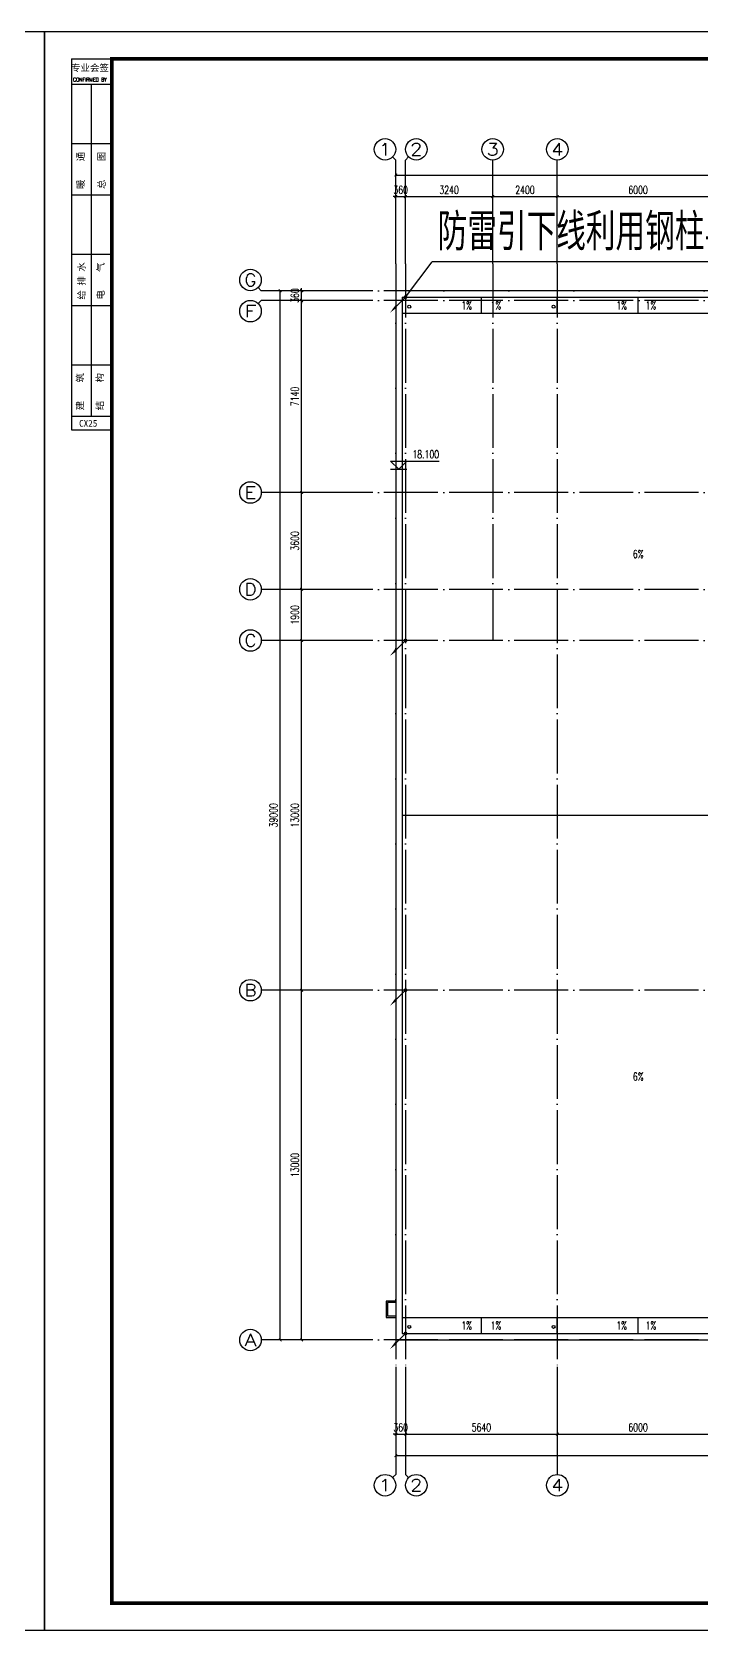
# Model space of a CAD drawing. Extents: x -55118 to 386282, y -631686 to -470886.
# Drawn here: x 175617 to 200476, y -631686 to -572286 of the extents above; entities that cross this region are included whole.
import ezdxf
from ezdxf.enums import TextEntityAlignment as Align

# ---------------------------------------------------------------- set-up
doc = ezdxf.new("R2010")
doc.units = 0
doc.header["$LTSCALE"] = 1000
doc.header["$MEASUREMENT"] = 0
doc.linetypes.add('DOTE', pattern=[2.42, 2, -0.2, 0.02, -0.2])
doc.layers.get('0').update_dxf_attribs({"linetype": 'CONTINUOUS'})
doc.layers.get('Defpoints').update_dxf_attribs({"linetype": 'CONTINUOUS'})
for name, color, linetype in [('AXIS', 3, 'CONTINUOUS'), ('AXIS_TEXT', 7, 'CONTINUOUS'), ('DIM_ELEV', 3, 'CONTINUOUS'), ('DIM_SYMB', 3, 'CONTINUOUS'), ('DOTE', 253, 'DOTE'), ('LWIRE', 4, 'CONTINUOUS'), ('WALL', 6, 'CONTINUOUS'), ('WIRE-避雷', 4, 'CONTINUOUS'), ('勒脚', 50, 'CONTINUOUS'), ('图框', 4, 'CONTINUOUS'), ('屋顶平面线', 53, 'CONTINUOUS'), ('栏杆', 42, 'CONTINUOUS')]:
    doc.layers.add(name, color=color, linetype=linetype)
doc.styles.add('_HZTXT', font='txt.shx', dxfattribs={"width": 0.8, "bigfont": 'hztxt.shx'})
doc.styles.add('_TCH_AXIS', font='COMPLEX', dxfattribs={"bigfont": 'GBCBIG'})
doc.styles.add('_TCH_DIM', font='SIMPLEX', dxfattribs={"bigfont": 'GBCBIG'})
doc.styles.add('_TCH_DIM_T3', font='SIMPLEX', dxfattribs={"width": 0.705882, "bigfont": 'GBCBIG'})
doc.styles.add('COMPLEX', font='COMPLEX')
doc.styles.add('iIcon2', font='')
doc.styles.add('MIMI-TKWZ', font='romanc.shx', dxfattribs={"width": 0.75, "oblique": 15, "bigfont": 'bigfont.shx'})
doc.styles.get("Standard").update_dxf_attribs({"font": 'GBENOR', "bigfont": 'GBCBIG'})
doc.styles.get('iIcon2').set_extended_font_data('SimSun')
doc.dimstyles.new('_TCH_ARCH&&100', dxfattribs={"dimtxt": 297.5, "dimasz": 100, "dimexe": 250, "dimexo": 300, "dimgap": 100, "dimtad": 1, "dimdec": 0, "dimzin": 0, "dimdsep": 46, "dimtxsty": '_TCH_DIM_T3', "dimblk": 'ARCHTICK', "dimcen": 0.09, "dimclrt": 7, "dimazin": 2, "dimtfac": 1, "dimtdec": 0, "dimtix": 1, "dimtmove": 2, "dimatfit": 3, "dimfxl": 0, "dimtolj": 1, "dimtzin": 0, "dimarcsym": 0})

# ---------------------------------------------------------------- blocks, each defined once
blk = doc.blocks.new('7878272')
for p, q in [((692841, -375531), (693201, -375531)), ((692841, -375581), (693151, -375581)), ((693151, -375581), (693151, -376081)), ((693201, -375531), (693201, -376131)), ((692841, -376081), (693151, -376081)), ((693201, -376131), (692841, -376131))]:
    blk.add_line(p, q)
blk = doc.blocks.new('$TelecSys$00000080')
for p, q in [((-0.7, -0.7), (0, 0)), ((0.1, 0.1), (0.1, 0.1)), ((-0.1, -0.1), (-0.1, -0.1))]:
    blk.add_line(p, q)
at = {"const_width": 0.142}
blk.add_lwpolyline([(0.07, 0, 1), (-0.07, 0, 1)], format="xyb", close=True, dxfattribs=at)
blk.add_solid([(-0.63, -0.77), (-0.77, -0.63), (-1.15, -1.15)])
at = {"width": 0.8, "flags": 9}
blk.add_attdef('A', (0, 0), '', height=0.00002, rotation=180, dxfattribs=at)
blk = doc.blocks.new('_ArchTick')
at = {"color": 0, "linetype": 'ByBlock', "const_width": 0.4}
blk.add_lwpolyline([(-0.5, -0.5), (0.5, 0.5)], dxfattribs=at)
blk = doc.blocks.new('*D167')
at = {"layer": 'AXIS', "color": 0, "lineweight": -2}
for p, q in [((187836, -607903), (185386, -607903)), ((185636, -620903), (185636, -607903)), ((187836, -620903), (185386, -620903))]:
    blk.add_line(p, q, dxfattribs=at)
at = {"layer": 'Defpoints', "color": 0}
for p in [(185636, -607903), (188136, -607903), (188136, -620903)]:
    blk.add_point(p, dxfattribs=at)
at = {"layer": 'AXIS', "color": 0, "lineweight": -2, "xscale": 100, "yscale": 100, "zscale": 100}
for p, rotation in [((185636, -607903), 90), ((185636, -620903), 270)]:
    blk.add_blockref('_ArchTick', p, dxfattribs=dict(at, rotation=rotation))
at = {"layer": 'AXIS', "color": 7, "insert": (185387, -614403), "char_height": 297.5, "attachment_point": 5, "rotation": 90, "style": '_TCH_DIM_T3'}
blk.add_mtext('\\A1;13000', dxfattribs=at)
blk = doc.blocks.new('*D168')
at = {"layer": 'AXIS', "color": 0, "lineweight": -2}
for p, q in [((187836, -594903), (185386, -594903)), ((185636, -607903), (185636, -594903)), ((187836, -607903), (185386, -607903))]:
    blk.add_line(p, q, dxfattribs=at)
at = {"layer": 'Defpoints', "color": 0}
for p in [(185636, -594903), (188136, -594903), (188136, -607903)]:
    blk.add_point(p, dxfattribs=at)
at = {"layer": 'AXIS', "color": 0, "lineweight": -2, "xscale": 100, "yscale": 100, "zscale": 100}
for p, rotation in [((185636, -594903), 90), ((185636, -607903), 270)]:
    blk.add_blockref('_ArchTick', p, dxfattribs=dict(at, rotation=rotation))
at = {"layer": 'AXIS', "color": 7, "insert": (185387, -601403), "char_height": 297.5, "attachment_point": 5, "rotation": 90, "style": '_TCH_DIM_T3'}
blk.add_mtext('\\A1;13000', dxfattribs=at)
blk = doc.blocks.new('*D169')
at = {"layer": 'AXIS', "color": 0, "lineweight": -2}
for p, q in [((187836, -593003), (185386, -593003)), ((185636, -594903), (185636, -593003)), ((187836, -594903), (185386, -594903))]:
    blk.add_line(p, q, dxfattribs=at)
at = {"layer": 'Defpoints', "color": 0}
for p in [(185636, -593003), (188136, -593003), (188136, -594903)]:
    blk.add_point(p, dxfattribs=at)
at = {"layer": 'AXIS', "color": 0, "lineweight": -2, "xscale": 100, "yscale": 100, "zscale": 100}
for p, rotation in [((185636, -593003), 90), ((185636, -594903), 270)]:
    blk.add_blockref('_ArchTick', p, dxfattribs=dict(at, rotation=rotation))
at = {"layer": 'AXIS', "color": 7, "insert": (185387, -593953), "char_height": 297.5, "attachment_point": 5, "rotation": 90, "style": '_TCH_DIM_T3'}
blk.add_mtext('\\A1;1900', dxfattribs=at)
blk = doc.blocks.new('*D170')
at = {"layer": 'AXIS', "color": 0, "lineweight": -2}
for p, q in [((187836, -589403), (185386, -589403)), ((185636, -593003), (185636, -589403)), ((187836, -593003), (185386, -593003))]:
    blk.add_line(p, q, dxfattribs=at)
at = {"layer": 'Defpoints', "color": 0}
for p in [(185636, -589403), (188136, -589403), (188136, -593003)]:
    blk.add_point(p, dxfattribs=at)
at = {"layer": 'AXIS', "color": 0, "lineweight": -2, "xscale": 100, "yscale": 100, "zscale": 100}
for p, rotation in [((185636, -589403), 90), ((185636, -593003), 270)]:
    blk.add_blockref('_ArchTick', p, dxfattribs=dict(at, rotation=rotation))
at = {"layer": 'AXIS', "color": 7, "insert": (185387, -591203), "char_height": 297.5, "attachment_point": 5, "rotation": 90, "style": '_TCH_DIM_T3'}
blk.add_mtext('\\A1;3600', dxfattribs=at)
blk = doc.blocks.new('*D171')
at = {"layer": 'AXIS', "color": 0, "lineweight": -2}
for p, q in [((187836, -582263), (185386, -582263)), ((185636, -589403), (185636, -582263)), ((187836, -589403), (185386, -589403))]:
    blk.add_line(p, q, dxfattribs=at)
at = {"layer": 'Defpoints', "color": 0}
for p in [(185636, -582263), (188136, -582263), (188136, -589403)]:
    blk.add_point(p, dxfattribs=at)
at = {"layer": 'AXIS', "color": 0, "lineweight": -2, "xscale": 100, "yscale": 100, "zscale": 100}
for p, rotation in [((185636, -582263), 90), ((185636, -589403), 270)]:
    blk.add_blockref('_ArchTick', p, dxfattribs=dict(at, rotation=rotation))
at = {"layer": 'AXIS', "color": 7, "insert": (185387, -585833), "char_height": 297.5, "attachment_point": 5, "rotation": 90, "style": '_TCH_DIM_T3'}
blk.add_mtext('\\A1;7140', dxfattribs=at)
blk = doc.blocks.new('*D172')
at = {"layer": 'AXIS', "color": 0, "lineweight": -2}
for p, q in [((187836, -581903), (185386, -581903)), ((185636, -581903), (185636, -581803)), ((185636, -582263), (185636, -581903)), ((187836, -582263), (185386, -582263)), ((185636, -582263), (185636, -582363))]:
    blk.add_line(p, q, dxfattribs=at)
at = {"layer": 'Defpoints', "color": 0}
for p in [(185636, -581903), (188136, -581903), (188136, -582263)]:
    blk.add_point(p, dxfattribs=at)
at = {"layer": 'AXIS', "color": 0, "lineweight": -2, "xscale": 100, "yscale": 100, "zscale": 100}
for p, rotation in [((185636, -581903), 270), ((185636, -582263), 90)]:
    blk.add_blockref('_ArchTick', p, dxfattribs=dict(at, rotation=rotation))
at = {"layer": 'AXIS', "color": 7, "insert": (185387, -582083), "char_height": 297.5, "attachment_point": 5, "rotation": 90, "style": '_TCH_DIM_T3'}
blk.add_mtext('\\A1;360', dxfattribs=at)
blk = doc.blocks.new('*D173')
at = {"layer": 'AXIS', "color": 0, "lineweight": -2}
for p, q in [((187836, -581903), (184586, -581903)), ((184836, -620903), (184836, -581903)), ((187836, -620903), (184586, -620903))]:
    blk.add_line(p, q, dxfattribs=at)
at = {"layer": 'Defpoints', "color": 0}
for p in [(184836, -581903), (188136, -581903), (188136, -620903)]:
    blk.add_point(p, dxfattribs=at)
at = {"layer": 'AXIS', "color": 0, "lineweight": -2, "xscale": 100, "yscale": 100, "zscale": 100}
for p, rotation in [((184836, -581903), 90), ((184836, -620903), 270)]:
    blk.add_blockref('_ArchTick', p, dxfattribs=dict(at, rotation=rotation))
at = {"layer": 'AXIS', "color": 7, "insert": (184587, -601403), "char_height": 297.5, "attachment_point": 5, "rotation": 90, "style": '_TCH_DIM_T3'}
blk.add_mtext('\\A1;39000', dxfattribs=at)
blk = doc.blocks.new('*D181')
at = {"layer": 'AXIS', "color": 0, "lineweight": -2}
for p, q in [((189136, -622203), (189136, -624653)), ((189496, -622203), (189496, -624653)), ((189136, -624403), (189036, -624403)), ((189136, -624403), (189496, -624403)), ((189496, -624403), (189596, -624403))]:
    blk.add_line(p, q, dxfattribs=at)
at = {"layer": 'Defpoints', "color": 0}
for p in [(189136, -621903), (189496, -621903), (189496, -624403)]:
    blk.add_point(p, dxfattribs=at)
at = {"layer": 'AXIS', "color": 0, "lineweight": -2, "xscale": 100, "yscale": 100, "zscale": 100}
blk.add_blockref('_ArchTick', (189136, -624403), dxfattribs=at)
at = {"layer": 'AXIS', "color": 0, "lineweight": -2, "xscale": 100, "yscale": 100, "zscale": 100, "rotation": 180}
blk.add_blockref('_ArchTick', (189496, -624403), dxfattribs=at)
at = {"layer": 'AXIS', "color": 7, "insert": (189316, -624155), "char_height": 297.5, "attachment_point": 5, "style": '_TCH_DIM_T3'}
blk.add_mtext('\\A1;360', dxfattribs=at)
blk = doc.blocks.new('*D182')
at = {"layer": 'AXIS', "color": 0, "lineweight": -2}
for p, q in [((189496, -622203), (189496, -624653)), ((195136, -622203), (195136, -624653)), ((189496, -624403), (195136, -624403))]:
    blk.add_line(p, q, dxfattribs=at)
at = {"layer": 'Defpoints', "color": 0}
for p in [(189496, -621903), (195136, -621903), (195136, -624403)]:
    blk.add_point(p, dxfattribs=at)
at = {"layer": 'AXIS', "color": 0, "lineweight": -2, "xscale": 100, "yscale": 100, "zscale": 100, "rotation": 180}
blk.add_blockref('_ArchTick', (189496, -624403), dxfattribs=at)
at = {"layer": 'AXIS', "color": 0, "lineweight": -2, "xscale": 100, "yscale": 100, "zscale": 100}
blk.add_blockref('_ArchTick', (195136, -624403), dxfattribs=at)
at = {"layer": 'AXIS', "color": 7, "insert": (192316, -624155), "char_height": 297.5, "attachment_point": 5, "style": '_TCH_DIM_T3'}
blk.add_mtext('\\A1;5640', dxfattribs=at)
blk = doc.blocks.new('*D183')
at = {"layer": 'AXIS', "color": 0, "lineweight": -2}
for p, q in [((195136, -622203), (195136, -624653)), ((201136, -622203), (201136, -624653)), ((195136, -624403), (201136, -624403))]:
    blk.add_line(p, q, dxfattribs=at)
at = {"layer": 'Defpoints', "color": 0}
for p in [(195136, -621903), (201136, -621903), (201136, -624403)]:
    blk.add_point(p, dxfattribs=at)
at = {"layer": 'AXIS', "color": 0, "lineweight": -2, "xscale": 100, "yscale": 100, "zscale": 100, "rotation": 180}
blk.add_blockref('_ArchTick', (195136, -624403), dxfattribs=at)
at = {"layer": 'AXIS', "color": 0, "lineweight": -2, "xscale": 100, "yscale": 100, "zscale": 100}
blk.add_blockref('_ArchTick', (201136, -624403), dxfattribs=at)
at = {"layer": 'AXIS', "color": 7, "insert": (198136, -624155), "char_height": 297.5, "attachment_point": 5, "style": '_TCH_DIM_T3'}
blk.add_mtext('\\A1;6000', dxfattribs=at)
blk = doc.blocks.new('*D196')
at = {"layer": 'AXIS', "color": 0, "lineweight": -2}
for p, q in [((189136, -622203), (189136, -625453)), ((267136, -622203), (267136, -625453)), ((189136, -625203), (267136, -625203))]:
    blk.add_line(p, q, dxfattribs=at)
at = {"layer": 'Defpoints', "color": 0}
for p in [(189136, -621903), (267136, -621903), (267136, -625203)]:
    blk.add_point(p, dxfattribs=at)
at = {"layer": 'AXIS', "color": 0, "lineweight": -2, "xscale": 100, "yscale": 100, "zscale": 100, "rotation": 180}
blk.add_blockref('_ArchTick', (189136, -625203), dxfattribs=at)
at = {"layer": 'AXIS', "color": 0, "lineweight": -2, "xscale": 100, "yscale": 100, "zscale": 100}
blk.add_blockref('_ArchTick', (267136, -625203), dxfattribs=at)
at = {"layer": 'AXIS', "color": 7, "insert": (228136, -624955), "char_height": 297.5, "attachment_point": 5, "style": '_TCH_DIM_T3'}
blk.add_mtext('\\A1;78000', dxfattribs=at)
blk = doc.blocks.new('*D197')
at = {"layer": 'AXIS', "color": 0, "lineweight": -2}
for p, q in [((189136, -578403), (189036, -578403)), ((189136, -580603), (189136, -578153)), ((189136, -578403), (189496, -578403)), ((189496, -580603), (189496, -578153)), ((189496, -578403), (189596, -578403))]:
    blk.add_line(p, q, dxfattribs=at)
at = {"layer": 'Defpoints', "color": 0}
for p in [(189496, -578403), (189136, -580903), (189496, -580903)]:
    blk.add_point(p, dxfattribs=at)
at = {"layer": 'AXIS', "color": 0, "lineweight": -2, "xscale": 100, "yscale": 100, "zscale": 100}
blk.add_blockref('_ArchTick', (189136, -578403), dxfattribs=at)
at = {"layer": 'AXIS', "color": 0, "lineweight": -2, "xscale": 100, "yscale": 100, "zscale": 100, "rotation": 180}
blk.add_blockref('_ArchTick', (189496, -578403), dxfattribs=at)
at = {"layer": 'AXIS', "color": 7, "insert": (189316, -578155), "char_height": 297.5, "attachment_point": 5, "style": '_TCH_DIM_T3'}
blk.add_mtext('\\A1;360', dxfattribs=at)
blk = doc.blocks.new('*D198')
at = {"layer": 'AXIS', "color": 0, "lineweight": -2}
for p, q in [((189496, -580603), (189496, -578153)), ((189496, -578403), (192736, -578403)), ((192736, -580603), (192736, -578153))]:
    blk.add_line(p, q, dxfattribs=at)
at = {"layer": 'Defpoints', "color": 0}
for p in [(192736, -578403), (189496, -580903), (192736, -580903)]:
    blk.add_point(p, dxfattribs=at)
at = {"layer": 'AXIS', "color": 0, "lineweight": -2, "xscale": 100, "yscale": 100, "zscale": 100, "rotation": 180}
blk.add_blockref('_ArchTick', (189496, -578403), dxfattribs=at)
at = {"layer": 'AXIS', "color": 0, "lineweight": -2, "xscale": 100, "yscale": 100, "zscale": 100}
blk.add_blockref('_ArchTick', (192736, -578403), dxfattribs=at)
at = {"layer": 'AXIS', "color": 7, "insert": (191116, -578155), "char_height": 297.5, "attachment_point": 5, "style": '_TCH_DIM_T3'}
blk.add_mtext('\\A1;3240', dxfattribs=at)
blk = doc.blocks.new('*D199')
at = {"layer": 'AXIS', "color": 0, "lineweight": -2}
for p, q in [((192736, -580603), (192736, -578153)), ((192736, -578403), (195136, -578403)), ((195136, -580603), (195136, -578153))]:
    blk.add_line(p, q, dxfattribs=at)
at = {"layer": 'Defpoints', "color": 0}
for p in [(195136, -578403), (192736, -580903), (195136, -580903)]:
    blk.add_point(p, dxfattribs=at)
at = {"layer": 'AXIS', "color": 0, "lineweight": -2, "xscale": 100, "yscale": 100, "zscale": 100, "rotation": 180}
blk.add_blockref('_ArchTick', (192736, -578403), dxfattribs=at)
at = {"layer": 'AXIS', "color": 0, "lineweight": -2, "xscale": 100, "yscale": 100, "zscale": 100}
blk.add_blockref('_ArchTick', (195136, -578403), dxfattribs=at)
at = {"layer": 'AXIS', "color": 7, "insert": (193936, -578155), "char_height": 297.5, "attachment_point": 5, "style": '_TCH_DIM_T3'}
blk.add_mtext('\\A1;2400', dxfattribs=at)
blk = doc.blocks.new('*D200')
at = {"layer": 'AXIS', "color": 0, "lineweight": -2}
for p, q in [((195136, -580603), (195136, -578153)), ((195136, -578403), (201136, -578403)), ((201136, -580603), (201136, -578153))]:
    blk.add_line(p, q, dxfattribs=at)
at = {"layer": 'Defpoints', "color": 0}
for p in [(201136, -578403), (195136, -580903), (201136, -580903)]:
    blk.add_point(p, dxfattribs=at)
at = {"layer": 'AXIS', "color": 0, "lineweight": -2, "xscale": 100, "yscale": 100, "zscale": 100, "rotation": 180}
blk.add_blockref('_ArchTick', (195136, -578403), dxfattribs=at)
at = {"layer": 'AXIS', "color": 0, "lineweight": -2, "xscale": 100, "yscale": 100, "zscale": 100}
blk.add_blockref('_ArchTick', (201136, -578403), dxfattribs=at)
at = {"layer": 'AXIS', "color": 7, "insert": (198136, -578155), "char_height": 297.5, "attachment_point": 5, "style": '_TCH_DIM_T3'}
blk.add_mtext('\\A1;6000', dxfattribs=at)
blk = doc.blocks.new('*D214')
at = {"layer": 'AXIS', "color": 0, "lineweight": -2}
for p, q in [((189136, -580603), (189136, -577353)), ((267136, -580603), (267136, -577353)), ((189136, -577603), (267136, -577603))]:
    blk.add_line(p, q, dxfattribs=at)
at = {"layer": 'Defpoints', "color": 0}
for p in [(267136, -577603), (189136, -580903), (267136, -580903)]:
    blk.add_point(p, dxfattribs=at)
at = {"layer": 'AXIS', "color": 0, "lineweight": -2, "xscale": 100, "yscale": 100, "zscale": 100, "rotation": 180}
blk.add_blockref('_ArchTick', (189136, -577603), dxfattribs=at)
at = {"layer": 'AXIS', "color": 0, "lineweight": -2, "xscale": 100, "yscale": 100, "zscale": 100}
blk.add_blockref('_ArchTick', (267136, -577603), dxfattribs=at)
at = {"layer": 'AXIS', "color": 7, "insert": (228136, -577355), "char_height": 297.5, "attachment_point": 5, "style": '_TCH_DIM_T3'}
blk.add_mtext('\\A1;78000', dxfattribs=at)
blk = doc.blocks.new('_AXISO')
blk.add_circle((0, 0), 0.5)
at = {"layer": 'AXIS_TEXT', "style": 'COMPLEX', "width": 1.041667}
blk.add_attdef('A', text='', height=0.56, dxfattribs=at).set_placement((-0.25, -0.28), (0.25, -0.28), align=Align.FIT)
blk = doc.blocks.new('jhyfty')
at = {"layer": '图框'}
for p, q in [((672751, 164110), (674251, 164110)), ((672751, 164110), (672751, 150826)), ((672751, 163165), (674251, 163165)), ((672751, 160958), (674251, 160958)), ((672751, 159052), (674251, 159052)), ((672751, 156846), (674251, 156846)), ((672751, 154939), (674251, 154939)), ((672751, 152733), (674251, 152733)), ((672751, 150826), (674251, 150826)), ((672751, 150826), (672751, 150326)), ((672751, 150326), (674251, 150326))]:
    blk.add_line(p, q, dxfattribs=at)
blk.add_lwpolyline([(671751, 105710), (776851, 105710), (776851, 165110), (671751, 165110)], close=True, dxfattribs=at)
at = {"layer": '图框', "const_width": 140}
blk.add_lwpolyline([(674251, 164110), (775851, 164110), (775851, 106710), (674251, 106710)], close=True, dxfattribs=at)
at = {"layer": '图框'}
blk.add_lwpolyline([(673501, 150826), (673501, 163165)], dxfattribs=at)
at = {"layer": '图框', "style": 'iIcon2'}
for s, p in [('专业会签', (672740, 163652)), ('CX25', (673036, 150438))]:
    blk.add_text(s, height=250, dxfattribs=at).set_placement(p)
at = {"layer": '图框', "style": 'MIMI-TKWZ', "width": 0.75}
blk.add_text('CONFIRMED BY', height=145, dxfattribs=at).set_placement((672810, 163266))
at = {"layer": '图框', "style": 'iIcon2'}
for s, p in [('暖    通', (673220, 159274)), ('总    图', (673998, 159274)), ('给 排 水', (673254, 155162)), ('电    气', (673961, 155162)), ('建    筑', (673202, 151049)), ('结    构', (673933, 151049))]:
    blk.add_text(s, height=250, rotation=90, dxfattribs=at).set_placement(p)

msp = doc.modelspace()

# ---------------------------------------------------------------- linework, layer by layer
at = {"layer": 'AXIS'}
for p, q in [((189018.5, -576931.9), (189135.7, -577049.1)), ((189135.7, -580903.4), (189135.7, -577049.1)), ((189612.8, -576931.9), (189495.7, -577049.1)), ((189495.7, -580903.4), (189495.7, -577049.1)), ((192735.7, -580903.4), (192735.7, -577049.1)), ((195135.7, -580903.4), (195135.7, -577049.1)), ((184018.5, -581786.3), (184135.7, -581903.4)), ((188135.7, -581903.4), (184135.7, -581903.4)), ((184018.5, -582380.6), (184135.7, -582263.4)), ((188135.7, -582263.4), (184135.7, -582263.4)), ((188135.7, -589403.4), (184135.7, -589403.4)), ((188135.7, -593003.4), (184135.7, -593003.4)), ((188135.7, -594903.4), (184135.7, -594903.4)), ((188135.7, -607903.4), (184135.7, -607903.4)), ((188135.7, -620903.4), (184135.7, -620903.4)), ((189135.7, -621903.4), (189135.7, -625903.4)), ((189495.7, -621903.4), (189495.7, -625903.4)), ((195135.7, -621903.4), (195135.7, -625903.4)), ((189018.5, -626020.6), (189135.7, -625903.4)), ((189612.8, -626020.6), (189495.7, -625903.4))]:
    msp.add_line(p, q, dxfattribs=at)
at = {"layer": 'DIM_ELEV'}
for p, q in [((188939.5, -588537.2), (189542.8, -588537.2)), ((189242.8, -588537.2), (188942.8, -588237.2)), ((188942.8, -588237.2), (190742.8, -588237.2)), ((189242.8, -588537.2), (189542.8, -588237.2))]:
    msp.add_line(p, q, dxfattribs=at)
at = {"layer": 'DIM_SYMB'}
for points in [[(191370.2, -582447.7, 0, 0, 0), (190450.5, -582447.7, 80, 0, 0), (190150.5, -582447.7, 0, 0, 0)], [(193195.7, -582447.7, 0, 0, 0), (194115.5, -582447.7, 80, 0, 0), (194415.5, -582447.7, 0, 0, 0)], [(197130.2, -582447.7, 0, 0, 0), (196210.5, -582447.7, 80, 0, 0), (195910.5, -582447.7, 0, 0, 0)], [(198955.7, -582447.7, 0, 0, 0), (199875.5, -582447.7, 80, 0, 0), (200175.5, -582447.7, 0, 0, 0)], [(198132.8, -591342.4, 0, 0, 0), (198132.8, -590422.6, 80, 0, 0), (198132.8, -590122.6, 0, 0, 0)], [(198132.8, -611464.4, 0, 0, 0), (198132.8, -612384.2, 80, 0, 0), (198132.8, -612684.2, 0, 0, 0)], [(191370.2, -620367.7, 0, 0, 0), (190450.5, -620367.7, 80, 0, 0), (190150.5, -620367.7, 0, 0, 0)], [(193195.7, -620367.7, 0, 0, 0), (194115.5, -620367.7, 80, 0, 0), (194415.5, -620367.7, 0, 0, 0)], [(197130.2, -620367.7, 0, 0, 0), (196210.5, -620367.7, 80, 0, 0), (195910.5, -620367.7, 0, 0, 0)], [(198955.7, -620367.7, 0, 0, 0), (199875.5, -620367.7, 80, 0, 0), (200175.5, -620367.7, 0, 0, 0)]]:
    msp.add_lwpolyline(points, format="xyseb", dxfattribs=at)
at = {"layer": 'DOTE', "linetype": 'DOTE'}
for p, q in [((189135.7, -580903.4), (189135.7, -621903.4)), ((189495.7, -580903.4), (189495.7, -621903.4)), ((192735.7, -580903.4), (192735.7, -594903.4)), ((195135.7, -580903.4), (195135.7, -621903.4)), ((268135.7, -581903.4), (188135.7, -581903.4)), ((268135.7, -582263.4), (188135.7, -582263.4)), ((268135.7, -589403.4), (188135.7, -589403.4)), ((268135.7, -593003.4), (188135.7, -593003.4)), ((268135.7, -594903.4), (188135.7, -594903.4)), ((268135.7, -607903.4), (188135.7, -607903.4)), ((268135.7, -620903.4), (188135.7, -620903.4))]:
    msp.add_line(p, q, dxfattribs=at)
at = {"layer": 'WIRE-避雷'}
for p in [(189495.7, -582143.4), (238669.2, -580825.7)]:
    msp.add_line(p, (190491.5, -580825.7), dxfattribs=at)
at = {"layer": '屋顶平面线'}
for p, q in [((267135.7, -581903.4), (189135.7, -581903.4)), ((189135.7, -581903.4), (189135.7, -620903.4)), ((189375.7, -582143.4), (266895.7, -582143.4)), ((189375.7, -582143.4), (189375.7, -620663.4)), ((189375.7, -582743.4), (266895.7, -582743.4)), ((266895.7, -601403.4), (189375.7, -601403.4)), ((189375.7, -620063.4), (266895.7, -620063.4)), ((189375.7, -620663.4), (266895.7, -620663.4)), ((189135.7, -620903.4), (267135.7, -620903.4))]:
    msp.add_line(p, q, dxfattribs=at)
at = {"layer": '栏杆'}
for p, q in [((192315.7, -582743.4), (192315.7, -582143.4)), ((195135.7, -582743.4), (195135.7, -582143.4)), ((198135.7, -582743.4), (198135.7, -582143.4)), ((192315.7, -620663.4), (192315.7, -620063.4)), ((195135.7, -620663.4), (195135.7, -620063.4)), ((198135.7, -620663.4), (198135.7, -620063.4))]:
    msp.add_line(p, q, dxfattribs=at)
for centre in [(189634.1, -582496.3), (194997, -582496.3), (189634.1, -620416.3), (194997, -620416.3)]:
    msp.add_circle(centre, 55, dxfattribs=at)

# ---------------------------------------------------------------- block references
at = {"layer": 'AXIS'}
ref = msp.add_blockref('_AXISO', (188735.7, -576649.1), dxfattribs=dict(at, xscale=800, yscale=800, zscale=800))
ref.add_attrib('A', '1', dxfattribs={"layer": 'AXIS_TEXT', "height": 452.5, "style": '_TCH_AXIS', "width": 2.333333}).set_placement((188509.4, -576875.4), (188961.9, -576875.4), align=Align.FIT)
ref = msp.add_blockref('_AXISO', (189895.7, -576649.1), dxfattribs=dict(at, xscale=800, yscale=800, zscale=800))
ref.add_attrib('A', '2', dxfattribs={"layer": 'AXIS_TEXT', "height": 452.5, "style": '_TCH_AXIS', "width": 1.5}).set_placement((189669.4, -576875.4), (190121.9, -576875.4), align=Align.FIT)
ref = msp.add_blockref('_AXISO', (192735.7, -576649.1), dxfattribs=dict(at, xscale=800, yscale=800, zscale=800))
ref.add_attrib('A', '3', dxfattribs={"layer": 'AXIS_TEXT', "height": 452.5, "style": '_TCH_AXIS', "width": 1.5}).set_placement((192509.4, -576875.4), (192961.9, -576875.4), align=Align.FIT)
ref = msp.add_blockref('_AXISO', (195135.7, -576649.1), dxfattribs=dict(at, xscale=800, yscale=800, zscale=800))
ref.add_attrib('A', '4', dxfattribs={"layer": 'AXIS_TEXT', "height": 452.5, "style": '_TCH_AXIS', "width": 1.3125}).set_placement((194909.4, -576875.4), (195361.9, -576875.4), align=Align.FIT)
ref = msp.add_blockref('_AXISO', (183735.7, -581503.4), dxfattribs=dict(at, xscale=800, yscale=800, zscale=800))
ref.add_attrib('A', 'G', dxfattribs={"layer": 'AXIS_TEXT', "height": 452.5, "style": '_TCH_AXIS', "width": 1.166667}).set_placement((183509.4, -581729.7), (183961.9, -581729.7), align=Align.FIT)
ref = msp.add_blockref('_AXISO', (183735.7, -582663.4), dxfattribs=dict(at, xscale=800, yscale=800, zscale=800))
ref.add_attrib('A', 'F', dxfattribs={"layer": 'AXIS_TEXT', "height": 452.5, "style": '_TCH_AXIS', "width": 1.3125}).set_placement((183509.4, -582889.7), (183961.9, -582889.7), align=Align.FIT)
ref = msp.add_blockref('_AXISO', (183735.7, -589403.4), dxfattribs=dict(at, xscale=800, yscale=800, zscale=800))
ref.add_attrib('A', 'E', dxfattribs={"layer": 'AXIS_TEXT', "height": 452.5, "style": '_TCH_AXIS', "width": 1.3125}).set_placement((183509.4, -589629.7), (183961.9, -589629.7), align=Align.FIT)
ref = msp.add_blockref('_AXISO', (183735.7, -593003.4), dxfattribs=dict(at, xscale=800, yscale=800, zscale=800))
ref.add_attrib('A', 'D', dxfattribs={"layer": 'AXIS_TEXT', "height": 452.5, "style": '_TCH_AXIS', "width": 1.235294}).set_placement((183509.4, -593229.7), (183961.9, -593229.7), align=Align.FIT)
ref = msp.add_blockref('_AXISO', (183735.7, -594903.4), dxfattribs=dict(at, xscale=800, yscale=800, zscale=800))
ref.add_attrib('A', 'C', dxfattribs={"layer": 'AXIS_TEXT', "height": 452.5, "style": '_TCH_AXIS', "width": 1.4}).set_placement((183509.4, -595129.7), (183961.9, -595129.7), align=Align.FIT)
ref = msp.add_blockref('_AXISO', (183735.7, -607903.4), dxfattribs=dict(at, xscale=800, yscale=800, zscale=800))
ref.add_attrib('A', 'B', dxfattribs={"layer": 'AXIS_TEXT', "height": 452.5, "style": '_TCH_AXIS', "width": 1.235294}).set_placement((183509.4, -608129.7), (183961.9, -608129.7), align=Align.FIT)
ref = msp.add_blockref('_AXISO', (183735.7, -620903.4), dxfattribs=dict(at, xscale=800, yscale=800, zscale=800))
ref.add_attrib('A', 'A', dxfattribs={"layer": 'AXIS_TEXT', "height": 452.5, "style": '_TCH_AXIS', "width": 1.166667}).set_placement((183509.4, -621129.7), (183961.9, -621129.7), align=Align.FIT)
ref = msp.add_blockref('_AXISO', (188735.7, -626303.4), dxfattribs=dict(at, xscale=800, yscale=800, zscale=800))
ref.add_attrib('A', '1', dxfattribs={"layer": 'AXIS_TEXT', "height": 452.5, "style": '_TCH_AXIS', "width": 2.333333}).set_placement((188509.4, -626529.7), (188961.9, -626529.7), align=Align.FIT)
ref = msp.add_blockref('_AXISO', (189895.7, -626303.4), dxfattribs=dict(at, xscale=800, yscale=800, zscale=800))
ref.add_attrib('A', '2', dxfattribs={"layer": 'AXIS_TEXT', "height": 452.5, "style": '_TCH_AXIS', "width": 1.5}).set_placement((189669.4, -626529.7), (190121.9, -626529.7), align=Align.FIT)
ref = msp.add_blockref('_AXISO', (195135.7, -626303.4), dxfattribs=dict(at, xscale=800, yscale=800, zscale=800))
ref.add_attrib('A', '4', dxfattribs={"layer": 'AXIS_TEXT', "height": 452.5, "style": '_TCH_AXIS', "width": 1.3125}).set_placement((194909.4, -626529.7), (195361.9, -626529.7), align=Align.FIT)
at = {"layer": 'LWIRE', "xscale": 500, "yscale": 500, "zscale": 500}
for p in [(189495.7, -582143.4), (189495.7, -594903.4), (189495.7, -607903.4), (189495.7, -620663.4)]:
    msp.add_blockref('$TelecSys$00000080', p, dxfattribs=at)
at = {"layer": 'WALL'}
for p in [(-600768.5, -737395.5), (-495668.5, -737395.5)]:
    msp.add_blockref('jhyfty', p, dxfattribs=at)
at = {"layer": '勒脚', "xscale": -1}
msp.add_blockref('7878272', (881978.8, -243932.5), dxfattribs=at)

# ---------------------------------------------------------------- texts
at = {"layer": 'DIM_ELEV', "color": 7, "style": '_TCH_DIM', "width": 0.705882}
msp.add_text('18.100', height=297.5, dxfattribs=at).set_placement((189752.8, -588132.2))
at = {"layer": 'DIM_SYMB', "color": 7, "style": '_TCH_DIM', "width": 0.705882}
for s, p in [('1%', (191570.2, -582596.4)), ('1%', (192655.7, -582596.4)), ('1%', (197330.2, -582596.4)), ('1%', (198415.7, -582596.4)), ('6%', (197942.8, -591839.9)), ('6%', (197942.8, -611264.4)), ('1%', (191570.2, -620516.4)), ('1%', (192655.7, -620516.4)), ('1%', (197330.2, -620516.4)), ('1%', (198415.7, -620516.4))]:
    msp.add_text(s, height=297.5, dxfattribs=at).set_placement(p)
at = {"layer": 'WIRE-避雷', "style": '_HZTXT', "width": 0.8}
msp.add_text('防雷引下线利用钢柱与接闪带、接地装置可靠焊接 共计14处，做法参照15D501,P29-30', height=1377.003, dxfattribs=at).set_placement((190688.7, -580405.7))

# ---------------------------------------------------------------- dimensions: what is measured, and where the dimension line sits
at = {"layer": 'AXIS'}
for p1, p2, distance, text, picture, middle in [((189135.7, -580903.4), (267135.7, -580903.4), 3300, '78000', '*D214', (228135.7, -577354.7)), ((189135.7, -580903.4), (189495.7, -580903.4), 2500, '360', '*D197', (189315.7, -578154.7)), ((189495.7, -580903.4), (192735.7, -580903.4), 2500, '3240', '*D198', (191115.7, -578154.7)), ((192735.7, -580903.4), (195135.7, -580903.4), 2500, '2400', '*D199', (193935.7, -578154.7)), ((195135.7, -580903.4), (201135.7, -580903.4), 2500, '6000', '*D200', (198135.7, -578154.7)), ((188135.7, -620903.4), (188135.7, -581903.4), 3300, '39000', '*D173', (184586.9, -601403.4)), ((188135.7, -582263.4), (188135.7, -581903.4), 2500, '360', '*D172', (185386.9, -582083.4)), ((188135.7, -589403.4), (188135.7, -582263.4), 2500, '7140', '*D171', (185386.9, -585833.4)), ((188135.7, -593003.4), (188135.7, -589403.4), 2500, '3600', '*D170', (185386.9, -591203.4)), ((188135.7, -594903.4), (188135.7, -593003.4), 2500, '1900', '*D169', (185386.9, -593953.4)), ((188135.7, -607903.4), (188135.7, -594903.4), 2500, '13000', '*D168', (185386.9, -601403.4)), ((188135.7, -620903.4), (188135.7, -607903.4), 2500, '13000', '*D167', (185386.9, -614403.4)), ((189135.7, -621903.4), (189495.7, -621903.4), -2500, '360', '*D181', (189315.7, -624154.7)), ((189135.7, -621903.4), (267135.7, -621903.4), -3300, '78000', '*D196', (228135.7, -624954.7)), ((189495.7, -621903.4), (195135.7, -621903.4), -2500, '5640', '*D182', (192315.7, -624154.7)), ((195135.7, -621903.4), (201135.7, -621903.4), -2500, '6000', '*D183', (198135.7, -624154.7))]:
    dim = msp.add_aligned_dim(p1=p1, p2=p2, distance=distance, text=text, dimstyle='_TCH_ARCH&&100', dxfattribs=at)
    dim.commit()
    dim.dimension.update_dxf_attribs({"geometry": picture, "text_midpoint": middle})

doc.saveas('drawing.dxf')
